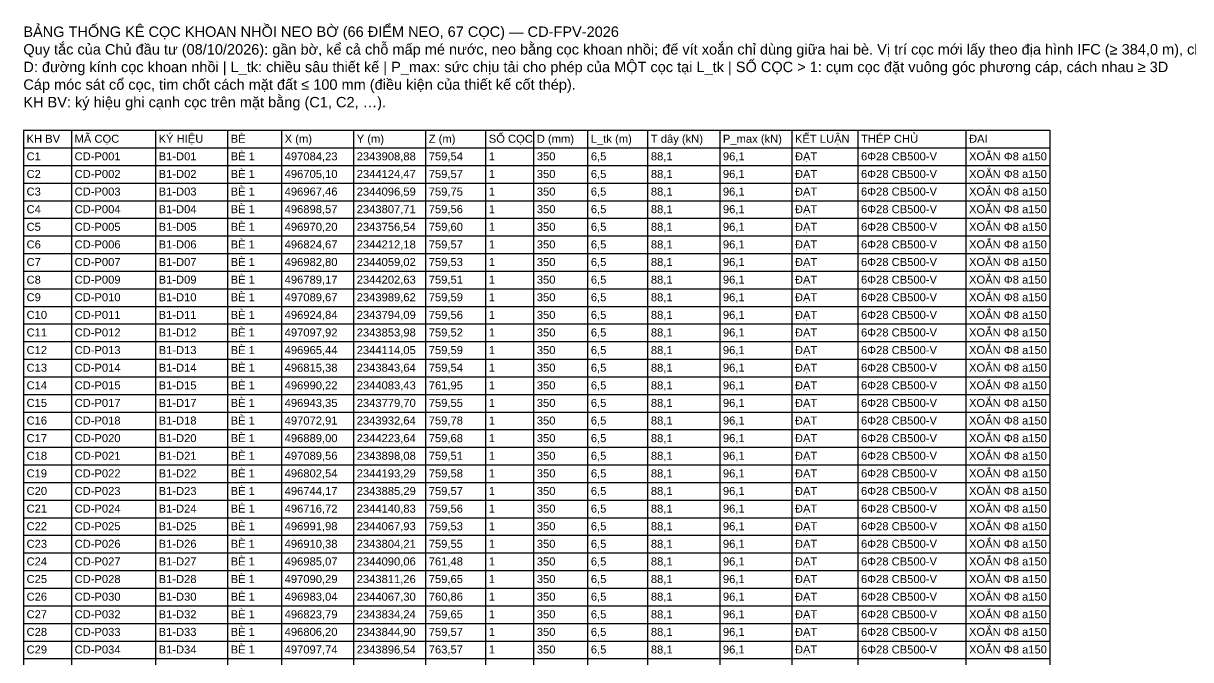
# Model space of a CAD drawing. Header units: metres. Extents: x 496695 to 497680, y 2343756 to 2344226.
# Drawn here: x 497127.9 to 497302.9, y 2344130.3 to 2344225.7 of the extents above; entities that cross this region are included whole.
import ezdxf

# ---------------------------------------------------------------- set-up
doc = ezdxf.new("R2010")
doc.units = ezdxf.units.M
doc.layers.add('07_BANG_THONG_KE_COC_BO', color=7, linetype='Continuous')
doc.styles.add('VN', font='arial.ttf')

msp = doc.modelspace()

# ---------------------------------------------------------------- linework, layer by layer
at = {"layer": '07_BANG_THONG_KE_COC_BO'}
for p, q in [((497127.92, 2344209.648), (497281.82, 2344209.648)), ((497127.92, 2344209.648), (497127.92, 2344032.768)), ((497135.12, 2344209.648), (497135.12, 2344032.768)), ((497147.72, 2344209.648), (497147.72, 2344032.768)), ((497158.52, 2344209.648), (497158.52, 2344032.768)), ((497166.62, 2344209.648), (497166.62, 2344032.768)), ((497177.42, 2344209.648), (497177.42, 2344032.768)), ((497188.22, 2344209.648), (497188.22, 2344032.768)), ((497197.22, 2344209.648), (497197.22, 2344032.768)), ((497204.42, 2344209.648), (497204.42, 2344032.768)), ((497212.52, 2344209.648), (497212.52, 2344032.768)), ((497221.52, 2344209.648), (497221.52, 2344032.768)), ((497232.32, 2344209.648), (497232.32, 2344032.768)), ((497243.12, 2344209.648), (497243.12, 2344032.768)), ((497253.02, 2344209.648), (497253.02, 2344032.768)), ((497269.22, 2344209.648), (497269.22, 2344032.768)), ((497281.82, 2344209.648), (497281.82, 2344032.768)), ((497127.92, 2344207.008), (497281.82, 2344207.008)), ((497127.92, 2344204.368), (497281.82, 2344204.368)), ((497127.92, 2344201.728), (497281.82, 2344201.728)), ((497127.92, 2344199.088), (497281.82, 2344199.088)), ((497127.92, 2344196.448), (497281.82, 2344196.448)), ((497127.92, 2344193.808), (497281.82, 2344193.808)), ((497127.92, 2344191.168), (497281.82, 2344191.168)), ((497127.92, 2344188.528), (497281.82, 2344188.528)), ((497127.92, 2344185.888), (497281.82, 2344185.888)), ((497127.92, 2344183.248), (497281.82, 2344183.248)), ((497127.92, 2344180.608), (497281.82, 2344180.608)), ((497127.92, 2344177.968), (497281.82, 2344177.968)), ((497127.92, 2344175.328), (497281.82, 2344175.328)), ((497127.92, 2344172.688), (497281.82, 2344172.688)), ((497127.92, 2344170.048), (497281.82, 2344170.048)), ((497127.92, 2344167.408), (497281.82, 2344167.408)), ((497127.92, 2344164.768), (497281.82, 2344164.768)), ((497127.92, 2344162.128), (497281.82, 2344162.128)), ((497127.92, 2344159.488), (497281.82, 2344159.488)), ((497127.92, 2344156.848), (497281.82, 2344156.848)), ((497127.92, 2344154.208), (497281.82, 2344154.208)), ((497127.92, 2344151.568), (497281.82, 2344151.568)), ((497127.92, 2344148.928), (497281.82, 2344148.928)), ((497127.92, 2344146.288), (497281.82, 2344146.288)), ((497127.92, 2344143.648), (497281.82, 2344143.648)), ((497127.92, 2344141.008), (497281.82, 2344141.008)), ((497127.92, 2344138.368), (497281.82, 2344138.368)), ((497127.92, 2344135.728), (497281.82, 2344135.728)), ((497127.92, 2344133.088), (497281.82, 2344133.088)), ((497127.92, 2344130.448), (497281.82, 2344130.448))]:
    msp.add_line(p, q, dxfattribs=at)

# ---------------------------------------------------------------- texts
at = {"layer": '07_BANG_THONG_KE_COC_BO', "style": 'VN'}
for s, height, p in [('BẢNG THỐNG KÊ CỌC KHOAN NHỒI NEO BỜ (66 ĐIỂM NEO, 67 CỌC) — CD-FPV-2026', 1.56, (497127.92, 2344223.64)), ('Quy tắc của Chủ đầu tư (08/10/2026): gần bờ, kể cả chỗ mấp mé nước, neo bằng cọc khoan nhồi; đế vít xoắn chỉ dùng giữa hai bè. Vị trí cọc mới lấy theo địa hình IFC (≥ 384,0 m), chưa phải khảo sát.', 1.56, (497127.92, 2344221)), ('D: đường kính cọc khoan nhồi | L_tk: chiều sâu thiết kế | P_max: sức chịu tải cho phép của MỘT cọc tại L_tk | SỐ CỌC > 1: cụm cọc đặt vuông góc phương cáp, cách nhau ≥ 3D', 1.56, (497127.92, 2344218.36)), ('Cáp móc sát cổ cọc, tim chốt cách mặt đất ≤ 100 mm (điều kiện của thiết kế cốt thép).', 1.56, (497127.92, 2344215.72)), ('KH BV: ký hiệu ghi cạnh cọc trên mặt bằng (C1, C2, …).', 1.56, (497127.92, 2344213.08)), ('MÃ CỌC', 1.2, (497135.6, 2344207.776)), ('KÝ HIỆU', 1.2, (497148.2, 2344207.776)), ('BÈ', 1.2, (497159, 2344207.776)), ('SỐ CỌC', 1.2, (497197.7, 2344207.776)), ('KẾT LUẬN', 1.2, (497243.6, 2344207.776)), ('THÉP CHỦ', 1.2, (497253.5, 2344207.776)), ('KH BV', 1.2, (497128.4, 2344207.776)), ('X (m)', 1.2, (497167.1, 2344207.776)), ('Y (m)', 1.2, (497177.9, 2344207.776)), ('Z (m)', 1.2, (497188.7, 2344207.776)), ('D (mm)', 1.2, (497204.9, 2344207.776)), ('L_tk (m)', 1.2, (497213, 2344207.776)), ('T dây (kN)', 1.2, (497222, 2344207.776)), ('P_max (kN)', 1.2, (497232.8, 2344207.776)), ('ĐAI', 1.2, (497269.7, 2344207.776)), ('C1', 1.2, (497128.4, 2344205.136)), ('CD-P001', 1.2, (497135.6, 2344205.136)), ('B1-D01', 1.2, (497148.2, 2344205.136)), ('BÈ 1', 1.2, (497159, 2344205.136)), ('497084,23', 1.2, (497167.1, 2344205.136)), ('2343908,88', 1.2, (497177.9, 2344205.136)), ('759,54', 1.2, (497188.7, 2344205.136)), ('1', 1.2, (497197.7, 2344205.136)), ('350', 1.2, (497204.9, 2344205.136)), ('6,5', 1.2, (497213, 2344205.136)), ('88,1', 1.2, (497222, 2344205.136)), ('96,1', 1.2, (497232.8, 2344205.136)), ('ĐẠT', 1.2, (497243.6, 2344205.136)), ('6Φ28 CB500-V', 1.2, (497253.5, 2344205.136)), ('XOẮN Φ8 a150', 1.2, (497269.7, 2344205.136)), ('BÈ 1', 1.2, (497159, 2344202.496)), ('XOẮN Φ8 a150', 1.2, (497269.7, 2344202.496)), ('C2', 1.2, (497128.4, 2344202.496)), ('CD-P002', 1.2, (497135.6, 2344202.496)), ('B1-D02', 1.2, (497148.2, 2344202.496)), ('496705,10', 1.2, (497167.1, 2344202.496)), ('2344124,47', 1.2, (497177.9, 2344202.496)), ('759,57', 1.2, (497188.7, 2344202.496)), ('1', 1.2, (497197.7, 2344202.496)), ('350', 1.2, (497204.9, 2344202.496)), ('6,5', 1.2, (497213, 2344202.496)), ('88,1', 1.2, (497222, 2344202.496)), ('96,1', 1.2, (497232.8, 2344202.496)), ('ĐẠT', 1.2, (497243.6, 2344202.496)), ('6Φ28 CB500-V', 1.2, (497253.5, 2344202.496)), ('C3', 1.2, (497128.4, 2344199.856)), ('CD-P003', 1.2, (497135.6, 2344199.856)), ('B1-D03', 1.2, (497148.2, 2344199.856)), ('BÈ 1', 1.2, (497159, 2344199.856)), ('496967,46', 1.2, (497167.1, 2344199.856)), ('2344096,59', 1.2, (497177.9, 2344199.856)), ('759,75', 1.2, (497188.7, 2344199.856)), ('1', 1.2, (497197.7, 2344199.856)), ('350', 1.2, (497204.9, 2344199.856)), ('6,5', 1.2, (497213, 2344199.856)), ('88,1', 1.2, (497222, 2344199.856)), ('96,1', 1.2, (497232.8, 2344199.856)), ('ĐẠT', 1.2, (497243.6, 2344199.856)), ('6Φ28 CB500-V', 1.2, (497253.5, 2344199.856)), ('XOẮN Φ8 a150', 1.2, (497269.7, 2344199.856)), ('BÈ 1', 1.2, (497159, 2344197.216)), ('XOẮN Φ8 a150', 1.2, (497269.7, 2344197.216)), ('C4', 1.2, (497128.4, 2344197.216)), ('CD-P004', 1.2, (497135.6, 2344197.216)), ('B1-D04', 1.2, (497148.2, 2344197.216)), ('496898,57', 1.2, (497167.1, 2344197.216)), ('2343807,71', 1.2, (497177.9, 2344197.216)), ('759,56', 1.2, (497188.7, 2344197.216)), ('1', 1.2, (497197.7, 2344197.216)), ('350', 1.2, (497204.9, 2344197.216)), ('6,5', 1.2, (497213, 2344197.216)), ('88,1', 1.2, (497222, 2344197.216)), ('96,1', 1.2, (497232.8, 2344197.216)), ('ĐẠT', 1.2, (497243.6, 2344197.216)), ('6Φ28 CB500-V', 1.2, (497253.5, 2344197.216)), ('C5', 1.2, (497128.4, 2344194.576)), ('CD-P005', 1.2, (497135.6, 2344194.576)), ('B1-D05', 1.2, (497148.2, 2344194.576)), ('BÈ 1', 1.2, (497159, 2344194.576)), ('496970,20', 1.2, (497167.1, 2344194.576)), ('2343756,54', 1.2, (497177.9, 2344194.576)), ('759,60', 1.2, (497188.7, 2344194.576)), ('1', 1.2, (497197.7, 2344194.576)), ('350', 1.2, (497204.9, 2344194.576)), ('6,5', 1.2, (497213, 2344194.576)), ('88,1', 1.2, (497222, 2344194.576)), ('96,1', 1.2, (497232.8, 2344194.576)), ('ĐẠT', 1.2, (497243.6, 2344194.576)), ('6Φ28 CB500-V', 1.2, (497253.5, 2344194.576)), ('XOẮN Φ8 a150', 1.2, (497269.7, 2344194.576)), ('BÈ 1', 1.2, (497159, 2344191.936)), ('XOẮN Φ8 a150', 1.2, (497269.7, 2344191.936)), ('C6', 1.2, (497128.4, 2344191.936)), ('CD-P006', 1.2, (497135.6, 2344191.936)), ('B1-D06', 1.2, (497148.2, 2344191.936)), ('496824,67', 1.2, (497167.1, 2344191.936)), ('2344212,18', 1.2, (497177.9, 2344191.936)), ('759,57', 1.2, (497188.7, 2344191.936)), ('1', 1.2, (497197.7, 2344191.936)), ('350', 1.2, (497204.9, 2344191.936)), ('6,5', 1.2, (497213, 2344191.936)), ('88,1', 1.2, (497222, 2344191.936)), ('96,1', 1.2, (497232.8, 2344191.936)), ('ĐẠT', 1.2, (497243.6, 2344191.936)), ('6Φ28 CB500-V', 1.2, (497253.5, 2344191.936)), ('C7', 1.2, (497128.4, 2344189.296)), ('CD-P007', 1.2, (497135.6, 2344189.296)), ('B1-D07', 1.2, (497148.2, 2344189.296)), ('BÈ 1', 1.2, (497159, 2344189.296)), ('496982,80', 1.2, (497167.1, 2344189.296)), ('2344059,02', 1.2, (497177.9, 2344189.296)), ('759,53', 1.2, (497188.7, 2344189.296)), ('1', 1.2, (497197.7, 2344189.296)), ('350', 1.2, (497204.9, 2344189.296)), ('6,5', 1.2, (497213, 2344189.296)), ('88,1', 1.2, (497222, 2344189.296)), ('96,1', 1.2, (497232.8, 2344189.296)), ('ĐẠT', 1.2, (497243.6, 2344189.296)), ('6Φ28 CB500-V', 1.2, (497253.5, 2344189.296)), ('XOẮN Φ8 a150', 1.2, (497269.7, 2344189.296)), ('BÈ 1', 1.2, (497159, 2344186.656)), ('XOẮN Φ8 a150', 1.2, (497269.7, 2344186.656)), ('C8', 1.2, (497128.4, 2344186.656)), ('CD-P009', 1.2, (497135.6, 2344186.656)), ('B1-D09', 1.2, (497148.2, 2344186.656)), ('496789,17', 1.2, (497167.1, 2344186.656)), ('2344202,63', 1.2, (497177.9, 2344186.656)), ('759,51', 1.2, (497188.7, 2344186.656)), ('1', 1.2, (497197.7, 2344186.656)), ('350', 1.2, (497204.9, 2344186.656)), ('6,5', 1.2, (497213, 2344186.656)), ('88,1', 1.2, (497222, 2344186.656)), ('96,1', 1.2, (497232.8, 2344186.656)), ('ĐẠT', 1.2, (497243.6, 2344186.656)), ('6Φ28 CB500-V', 1.2, (497253.5, 2344186.656)), ('C9', 1.2, (497128.4, 2344184.016)), ('CD-P010', 1.2, (497135.6, 2344184.016)), ('B1-D10', 1.2, (497148.2, 2344184.016)), ('BÈ 1', 1.2, (497159, 2344184.016)), ('497089,67', 1.2, (497167.1, 2344184.016)), ('2343989,62', 1.2, (497177.9, 2344184.016)), ('759,59', 1.2, (497188.7, 2344184.016)), ('1', 1.2, (497197.7, 2344184.016)), ('350', 1.2, (497204.9, 2344184.016)), ('6,5', 1.2, (497213, 2344184.016)), ('88,1', 1.2, (497222, 2344184.016)), ('96,1', 1.2, (497232.8, 2344184.016)), ('ĐẠT', 1.2, (497243.6, 2344184.016)), ('6Φ28 CB500-V', 1.2, (497253.5, 2344184.016)), ('XOẮN Φ8 a150', 1.2, (497269.7, 2344184.016)), ('BÈ 1', 1.2, (497159, 2344181.376)), ('XOẮN Φ8 a150', 1.2, (497269.7, 2344181.376)), ('C10', 1.2, (497128.4, 2344181.376)), ('CD-P011', 1.2, (497135.6, 2344181.376)), ('B1-D11', 1.2, (497148.2, 2344181.376)), ('496924,84', 1.2, (497167.1, 2344181.376)), ('2343794,09', 1.2, (497177.9, 2344181.376)), ('759,56', 1.2, (497188.7, 2344181.376)), ('1', 1.2, (497197.7, 2344181.376)), ('350', 1.2, (497204.9, 2344181.376)), ('6,5', 1.2, (497213, 2344181.376)), ('88,1', 1.2, (497222, 2344181.376)), ('96,1', 1.2, (497232.8, 2344181.376)), ('ĐẠT', 1.2, (497243.6, 2344181.376)), ('6Φ28 CB500-V', 1.2, (497253.5, 2344181.376)), ('C11', 1.2, (497128.4, 2344178.736)), ('CD-P012', 1.2, (497135.6, 2344178.736)), ('B1-D12', 1.2, (497148.2, 2344178.736)), ('BÈ 1', 1.2, (497159, 2344178.736)), ('497097,92', 1.2, (497167.1, 2344178.736)), ('2343853,98', 1.2, (497177.9, 2344178.736)), ('759,52', 1.2, (497188.7, 2344178.736)), ('1', 1.2, (497197.7, 2344178.736)), ('350', 1.2, (497204.9, 2344178.736)), ('6,5', 1.2, (497213, 2344178.736)), ('88,1', 1.2, (497222, 2344178.736)), ('96,1', 1.2, (497232.8, 2344178.736)), ('ĐẠT', 1.2, (497243.6, 2344178.736)), ('6Φ28 CB500-V', 1.2, (497253.5, 2344178.736)), ('XOẮN Φ8 a150', 1.2, (497269.7, 2344178.736)), ('BÈ 1', 1.2, (497159, 2344176.096)), ('XOẮN Φ8 a150', 1.2, (497269.7, 2344176.096)), ('C12', 1.2, (497128.4, 2344176.096)), ('CD-P013', 1.2, (497135.6, 2344176.096)), ('B1-D13', 1.2, (497148.2, 2344176.096)), ('496965,44', 1.2, (497167.1, 2344176.096)), ('2344114,05', 1.2, (497177.9, 2344176.096)), ('759,59', 1.2, (497188.7, 2344176.096)), ('1', 1.2, (497197.7, 2344176.096)), ('350', 1.2, (497204.9, 2344176.096)), ('6,5', 1.2, (497213, 2344176.096)), ('88,1', 1.2, (497222, 2344176.096)), ('96,1', 1.2, (497232.8, 2344176.096)), ('ĐẠT', 1.2, (497243.6, 2344176.096)), ('6Φ28 CB500-V', 1.2, (497253.5, 2344176.096)), ('C13', 1.2, (497128.4, 2344173.456)), ('CD-P014', 1.2, (497135.6, 2344173.456)), ('B1-D14', 1.2, (497148.2, 2344173.456)), ('BÈ 1', 1.2, (497159, 2344173.456)), ('496815,38', 1.2, (497167.1, 2344173.456)), ('2343843,64', 1.2, (497177.9, 2344173.456)), ('759,54', 1.2, (497188.7, 2344173.456)), ('1', 1.2, (497197.7, 2344173.456)), ('350', 1.2, (497204.9, 2344173.456)), ('6,5', 1.2, (497213, 2344173.456)), ('88,1', 1.2, (497222, 2344173.456)), ('96,1', 1.2, (497232.8, 2344173.456)), ('ĐẠT', 1.2, (497243.6, 2344173.456)), ('6Φ28 CB500-V', 1.2, (497253.5, 2344173.456)), ('XOẮN Φ8 a150', 1.2, (497269.7, 2344173.456)), ('XOẮN Φ8 a150', 1.2, (497269.7, 2344170.816)), ('C14', 1.2, (497128.4, 2344170.816)), ('CD-P015', 1.2, (497135.6, 2344170.816)), ('B1-D15', 1.2, (497148.2, 2344170.816)), ('BÈ 1', 1.2, (497159, 2344170.816)), ('496990,22', 1.2, (497167.1, 2344170.816)), ('2344083,43', 1.2, (497177.9, 2344170.816)), ('761,95', 1.2, (497188.7, 2344170.816)), ('1', 1.2, (497197.7, 2344170.816)), ('350', 1.2, (497204.9, 2344170.816)), ('6,5', 1.2, (497213, 2344170.816)), ('88,1', 1.2, (497222, 2344170.816)), ('96,1', 1.2, (497232.8, 2344170.816)), ('ĐẠT', 1.2, (497243.6, 2344170.816)), ('6Φ28 CB500-V', 1.2, (497253.5, 2344170.816)), ('C15', 1.2, (497128.4, 2344168.176)), ('CD-P017', 1.2, (497135.6, 2344168.176)), ('B1-D17', 1.2, (497148.2, 2344168.176)), ('BÈ 1', 1.2, (497159, 2344168.176)), ('496943,35', 1.2, (497167.1, 2344168.176)), ('2343779,70', 1.2, (497177.9, 2344168.176)), ('759,55', 1.2, (497188.7, 2344168.176)), ('1', 1.2, (497197.7, 2344168.176)), ('350', 1.2, (497204.9, 2344168.176)), ('6,5', 1.2, (497213, 2344168.176)), ('88,1', 1.2, (497222, 2344168.176)), ('96,1', 1.2, (497232.8, 2344168.176)), ('ĐẠT', 1.2, (497243.6, 2344168.176)), ('6Φ28 CB500-V', 1.2, (497253.5, 2344168.176)), ('XOẮN Φ8 a150', 1.2, (497269.7, 2344168.176)), ('C16', 1.2, (497128.4, 2344165.536)), ('CD-P018', 1.2, (497135.6, 2344165.536)), ('B1-D18', 1.2, (497148.2, 2344165.536)), ('BÈ 1', 1.2, (497159, 2344165.536)), ('497072,91', 1.2, (497167.1, 2344165.536)), ('2343932,64', 1.2, (497177.9, 2344165.536)), ('759,78', 1.2, (497188.7, 2344165.536)), ('1', 1.2, (497197.7, 2344165.536)), ('350', 1.2, (497204.9, 2344165.536)), ('6,5', 1.2, (497213, 2344165.536)), ('88,1', 1.2, (497222, 2344165.536)), ('96,1', 1.2, (497232.8, 2344165.536)), ('ĐẠT', 1.2, (497243.6, 2344165.536)), ('6Φ28 CB500-V', 1.2, (497253.5, 2344165.536)), ('XOẮN Φ8 a150', 1.2, (497269.7, 2344165.536)), ('C17', 1.2, (497128.4, 2344162.896)), ('CD-P020', 1.2, (497135.6, 2344162.896)), ('B1-D20', 1.2, (497148.2, 2344162.896)), ('BÈ 1', 1.2, (497159, 2344162.896)), ('496889,00', 1.2, (497167.1, 2344162.896)), ('2344223,64', 1.2, (497177.9, 2344162.896)), ('759,68', 1.2, (497188.7, 2344162.896)), ('1', 1.2, (497197.7, 2344162.896)), ('350', 1.2, (497204.9, 2344162.896)), ('6,5', 1.2, (497213, 2344162.896)), ('88,1', 1.2, (497222, 2344162.896)), ('96,1', 1.2, (497232.8, 2344162.896)), ('ĐẠT', 1.2, (497243.6, 2344162.896)), ('6Φ28 CB500-V', 1.2, (497253.5, 2344162.896)), ('XOẮN Φ8 a150', 1.2, (497269.7, 2344162.896)), ('C18', 1.2, (497128.4, 2344160.256)), ('CD-P021', 1.2, (497135.6, 2344160.256)), ('B1-D21', 1.2, (497148.2, 2344160.256)), ('BÈ 1', 1.2, (497159, 2344160.256)), ('497089,56', 1.2, (497167.1, 2344160.256)), ('2343898,08', 1.2, (497177.9, 2344160.256)), ('759,51', 1.2, (497188.7, 2344160.256)), ('1', 1.2, (497197.7, 2344160.256)), ('350', 1.2, (497204.9, 2344160.256)), ('6,5', 1.2, (497213, 2344160.256)), ('88,1', 1.2, (497222, 2344160.256)), ('96,1', 1.2, (497232.8, 2344160.256)), ('ĐẠT', 1.2, (497243.6, 2344160.256)), ('6Φ28 CB500-V', 1.2, (497253.5, 2344160.256)), ('XOẮN Φ8 a150', 1.2, (497269.7, 2344160.256)), ('C19', 1.2, (497128.4, 2344157.616)), ('CD-P022', 1.2, (497135.6, 2344157.616)), ('B1-D22', 1.2, (497148.2, 2344157.616)), ('BÈ 1', 1.2, (497159, 2344157.616)), ('496802,54', 1.2, (497167.1, 2344157.616)), ('2344193,29', 1.2, (497177.9, 2344157.616)), ('759,58', 1.2, (497188.7, 2344157.616)), ('1', 1.2, (497197.7, 2344157.616)), ('350', 1.2, (497204.9, 2344157.616)), ('6,5', 1.2, (497213, 2344157.616)), ('88,1', 1.2, (497222, 2344157.616)), ('96,1', 1.2, (497232.8, 2344157.616)), ('ĐẠT', 1.2, (497243.6, 2344157.616)), ('6Φ28 CB500-V', 1.2, (497253.5, 2344157.616)), ('XOẮN Φ8 a150', 1.2, (497269.7, 2344157.616)), ('C20', 1.2, (497128.4, 2344154.976)), ('CD-P023', 1.2, (497135.6, 2344154.976)), ('B1-D23', 1.2, (497148.2, 2344154.976)), ('BÈ 1', 1.2, (497159, 2344154.976)), ('496744,17', 1.2, (497167.1, 2344154.976)), ('2343885,29', 1.2, (497177.9, 2344154.976)), ('759,57', 1.2, (497188.7, 2344154.976)), ('1', 1.2, (497197.7, 2344154.976)), ('350', 1.2, (497204.9, 2344154.976)), ('6,5', 1.2, (497213, 2344154.976)), ('88,1', 1.2, (497222, 2344154.976)), ('96,1', 1.2, (497232.8, 2344154.976)), ('ĐẠT', 1.2, (497243.6, 2344154.976)), ('6Φ28 CB500-V', 1.2, (497253.5, 2344154.976)), ('XOẮN Φ8 a150', 1.2, (497269.7, 2344154.976)), ('C21', 1.2, (497128.4, 2344152.336)), ('CD-P024', 1.2, (497135.6, 2344152.336)), ('B1-D24', 1.2, (497148.2, 2344152.336)), ('BÈ 1', 1.2, (497159, 2344152.336)), ('496716,72', 1.2, (497167.1, 2344152.336)), ('2344140,83', 1.2, (497177.9, 2344152.336)), ('759,56', 1.2, (497188.7, 2344152.336)), ('1', 1.2, (497197.7, 2344152.336)), ('350', 1.2, (497204.9, 2344152.336)), ('6,5', 1.2, (497213, 2344152.336)), ('88,1', 1.2, (497222, 2344152.336)), ('96,1', 1.2, (497232.8, 2344152.336)), ('ĐẠT', 1.2, (497243.6, 2344152.336)), ('6Φ28 CB500-V', 1.2, (497253.5, 2344152.336)), ('XOẮN Φ8 a150', 1.2, (497269.7, 2344152.336)), ('C22', 1.2, (497128.4, 2344149.696)), ('CD-P025', 1.2, (497135.6, 2344149.696)), ('B1-D25', 1.2, (497148.2, 2344149.696)), ('BÈ 1', 1.2, (497159, 2344149.696)), ('496991,98', 1.2, (497167.1, 2344149.696)), ('2344067,93', 1.2, (497177.9, 2344149.696)), ('759,53', 1.2, (497188.7, 2344149.696)), ('1', 1.2, (497197.7, 2344149.696)), ('350', 1.2, (497204.9, 2344149.696)), ('6,5', 1.2, (497213, 2344149.696)), ('88,1', 1.2, (497222, 2344149.696)), ('96,1', 1.2, (497232.8, 2344149.696)), ('ĐẠT', 1.2, (497243.6, 2344149.696)), ('6Φ28 CB500-V', 1.2, (497253.5, 2344149.696)), ('XOẮN Φ8 a150', 1.2, (497269.7, 2344149.696)), ('C23', 1.2, (497128.4, 2344147.056)), ('CD-P026', 1.2, (497135.6, 2344147.056)), ('B1-D26', 1.2, (497148.2, 2344147.056)), ('BÈ 1', 1.2, (497159, 2344147.056)), ('496910,38', 1.2, (497167.1, 2344147.056)), ('2343804,21', 1.2, (497177.9, 2344147.056)), ('759,55', 1.2, (497188.7, 2344147.056)), ('1', 1.2, (497197.7, 2344147.056)), ('350', 1.2, (497204.9, 2344147.056)), ('6,5', 1.2, (497213, 2344147.056)), ('88,1', 1.2, (497222, 2344147.056)), ('96,1', 1.2, (497232.8, 2344147.056)), ('ĐẠT', 1.2, (497243.6, 2344147.056)), ('6Φ28 CB500-V', 1.2, (497253.5, 2344147.056)), ('XOẮN Φ8 a150', 1.2, (497269.7, 2344147.056)), ('C24', 1.2, (497128.4, 2344144.416)), ('CD-P027', 1.2, (497135.6, 2344144.416)), ('B1-D27', 1.2, (497148.2, 2344144.416)), ('BÈ 1', 1.2, (497159, 2344144.416)), ('496985,07', 1.2, (497167.1, 2344144.416)), ('2344090,06', 1.2, (497177.9, 2344144.416)), ('761,48', 1.2, (497188.7, 2344144.416)), ('1', 1.2, (497197.7, 2344144.416)), ('350', 1.2, (497204.9, 2344144.416)), ('6,5', 1.2, (497213, 2344144.416)), ('88,1', 1.2, (497222, 2344144.416)), ('96,1', 1.2, (497232.8, 2344144.416)), ('ĐẠT', 1.2, (497243.6, 2344144.416)), ('6Φ28 CB500-V', 1.2, (497253.5, 2344144.416)), ('XOẮN Φ8 a150', 1.2, (497269.7, 2344144.416)), ('C25', 1.2, (497128.4, 2344141.776)), ('CD-P028', 1.2, (497135.6, 2344141.776)), ('B1-D28', 1.2, (497148.2, 2344141.776)), ('BÈ 1', 1.2, (497159, 2344141.776)), ('497090,29', 1.2, (497167.1, 2344141.776)), ('2343811,26', 1.2, (497177.9, 2344141.776)), ('759,65', 1.2, (497188.7, 2344141.776)), ('1', 1.2, (497197.7, 2344141.776)), ('350', 1.2, (497204.9, 2344141.776)), ('6,5', 1.2, (497213, 2344141.776)), ('88,1', 1.2, (497222, 2344141.776)), ('96,1', 1.2, (497232.8, 2344141.776)), ('ĐẠT', 1.2, (497243.6, 2344141.776)), ('6Φ28 CB500-V', 1.2, (497253.5, 2344141.776)), ('XOẮN Φ8 a150', 1.2, (497269.7, 2344141.776)), ('C26', 1.2, (497128.4, 2344139.136)), ('CD-P030', 1.2, (497135.6, 2344139.136)), ('B1-D30', 1.2, (497148.2, 2344139.136)), ('BÈ 1', 1.2, (497159, 2344139.136)), ('496983,04', 1.2, (497167.1, 2344139.136)), ('2344067,30', 1.2, (497177.9, 2344139.136)), ('760,86', 1.2, (497188.7, 2344139.136)), ('1', 1.2, (497197.7, 2344139.136)), ('350', 1.2, (497204.9, 2344139.136)), ('6,5', 1.2, (497213, 2344139.136)), ('88,1', 1.2, (497222, 2344139.136)), ('96,1', 1.2, (497232.8, 2344139.136)), ('ĐẠT', 1.2, (497243.6, 2344139.136)), ('6Φ28 CB500-V', 1.2, (497253.5, 2344139.136)), ('XOẮN Φ8 a150', 1.2, (497269.7, 2344139.136)), ('C27', 1.2, (497128.4, 2344136.496)), ('CD-P032', 1.2, (497135.6, 2344136.496)), ('B1-D32', 1.2, (497148.2, 2344136.496)), ('BÈ 1', 1.2, (497159, 2344136.496)), ('496823,79', 1.2, (497167.1, 2344136.496)), ('2343834,24', 1.2, (497177.9, 2344136.496)), ('759,65', 1.2, (497188.7, 2344136.496)), ('1', 1.2, (497197.7, 2344136.496)), ('350', 1.2, (497204.9, 2344136.496)), ('6,5', 1.2, (497213, 2344136.496)), ('88,1', 1.2, (497222, 2344136.496)), ('96,1', 1.2, (497232.8, 2344136.496)), ('ĐẠT', 1.2, (497243.6, 2344136.496)), ('6Φ28 CB500-V', 1.2, (497253.5, 2344136.496)), ('XOẮN Φ8 a150', 1.2, (497269.7, 2344136.496)), ('C28', 1.2, (497128.4, 2344133.856)), ('CD-P033', 1.2, (497135.6, 2344133.856)), ('B1-D33', 1.2, (497148.2, 2344133.856)), ('BÈ 1', 1.2, (497159, 2344133.856)), ('496806,20', 1.2, (497167.1, 2344133.856)), ('2343844,90', 1.2, (497177.9, 2344133.856)), ('759,57', 1.2, (497188.7, 2344133.856)), ('1', 1.2, (497197.7, 2344133.856)), ('350', 1.2, (497204.9, 2344133.856)), ('6,5', 1.2, (497213, 2344133.856)), ('88,1', 1.2, (497222, 2344133.856)), ('96,1', 1.2, (497232.8, 2344133.856)), ('ĐẠT', 1.2, (497243.6, 2344133.856)), ('6Φ28 CB500-V', 1.2, (497253.5, 2344133.856)), ('XOẮN Φ8 a150', 1.2, (497269.7, 2344133.856)), ('C29', 1.2, (497128.4, 2344131.216)), ('CD-P034', 1.2, (497135.6, 2344131.216)), ('B1-D34', 1.2, (497148.2, 2344131.216)), ('BÈ 1', 1.2, (497159, 2344131.216)), ('497097,74', 1.2, (497167.1, 2344131.216)), ('2343896,54', 1.2, (497177.9, 2344131.216)), ('763,57', 1.2, (497188.7, 2344131.216)), ('1', 1.2, (497197.7, 2344131.216)), ('350', 1.2, (497204.9, 2344131.216)), ('6,5', 1.2, (497213, 2344131.216)), ('88,1', 1.2, (497222, 2344131.216)), ('96,1', 1.2, (497232.8, 2344131.216)), ('ĐẠT', 1.2, (497243.6, 2344131.216)), ('6Φ28 CB500-V', 1.2, (497253.5, 2344131.216)), ('XOẮN Φ8 a150', 1.2, (497269.7, 2344131.216))]:
    msp.add_text(s, height=height, dxfattribs=at).set_placement(p)

doc.saveas('drawing.dxf')
